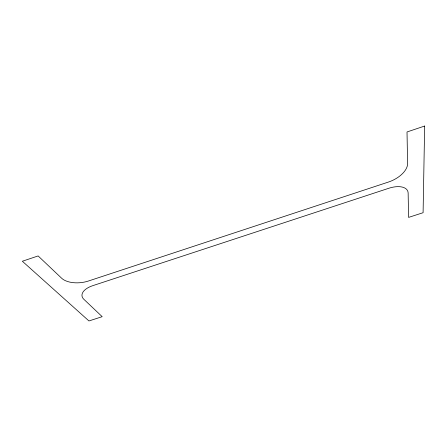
<?xml version="1.0" encoding="UTF-8"?>
<svg xmlns="http://www.w3.org/2000/svg" width="447" height="447" viewBox="0 0 447 447"><rect width="100%" height="100%" fill="white"/><g stroke="black" fill="none" stroke-linecap="round" stroke-linejoin="round"><path stroke-width="0.67" d="M424.65 126.043L423.091 212.705L408.586 217.404L408.139 193.104A19.729 10.208 -23.7 0 0 388.896 188.243L92.875 285.633A18.835 9.437 -7.3 0 0 83.846 299.283L102.19 316.672L88.959 320.957L22.35 261.244L38.129 255.941L61.692 278.28A20.232 10.672 -5.7 0 0 88.361 281.04L388.499 182.03A21.193 11.644 -25.1 0 0 407.597 163.574L407.016 131.966L424.65 126.043"/></g></svg>
